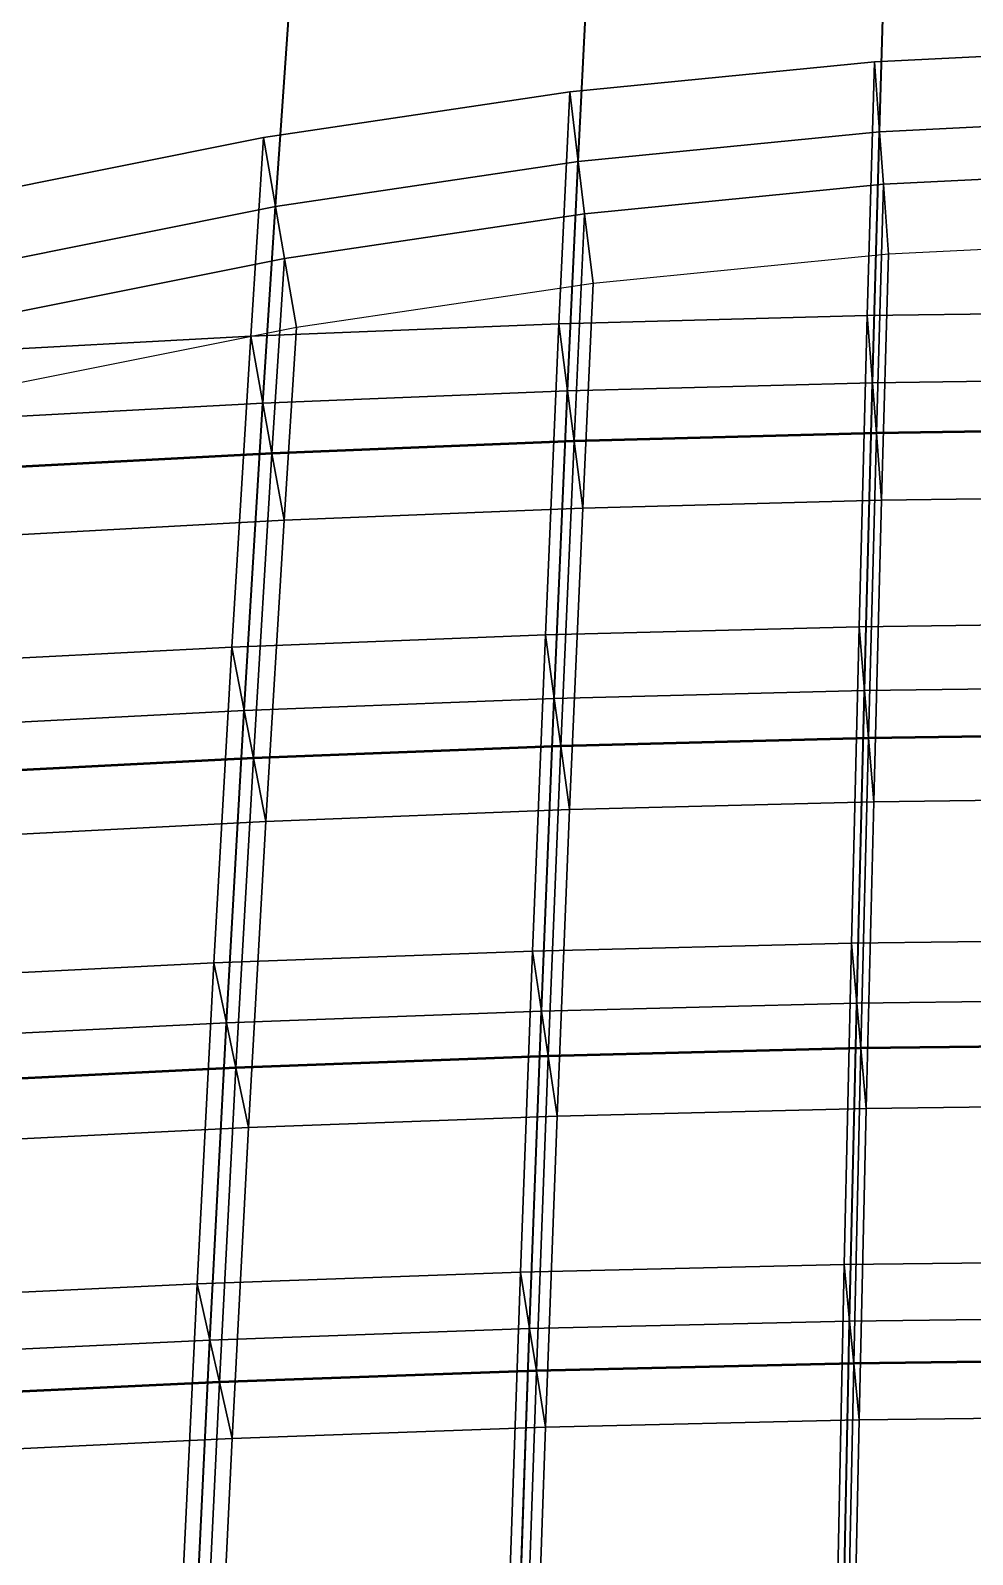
# Model space of a CAD drawing. Extents: x -25.3 to 28.3, y -25.5 to 26.5.
# Drawn here: x -3.944 to -1.085, y 14.376 to 19.001 of the extents above; entities that cross this region are included whole.
import ezdxf

# ---------------------------------------------------------------- set-up
doc = ezdxf.new("R2010")
doc.units = 0
doc.header["$MEASUREMENT"] = 0
doc.layers.add('LowerTendons', color=150, linetype='CONTINUOUS', lineweight=50)
doc.layers.add('UpperTendons', color=123, linetype='CONTINUOUS', lineweight=40)
doc.layers.add('TestBases', color=40, linetype='CONTINUOUS')

msp = doc.modelspace()

# ---------------------------------------------------------------- linework, layer by layer
at = {"layer": 'LowerTendons'}
for p, q in [((-1.37668, 17.7796, 30.00001), (-2.29415, 17.75497, 29.95844)), ((-0.45892, 17.79191, 30.02078), (-1.37668, 17.7796, 30.00001)), ((-3.21114, 17.71797, 29.89602), (-4.12744, 17.66858, 29.81267)), ((-2.29415, 17.75497, 29.95844), (-3.21114, 17.71797, 29.89602)), ((-1.40094, 16.85383, 30.52861), (-2.33446, 16.82965, 30.4848)), ((-0.46702, 16.86591, 30.5505), (-1.40094, 16.85383, 30.52861)), ((-3.26732, 16.79334, 30.41904), (-4.19924, 16.74488, 30.33126)), ((-2.33446, 16.82965, 30.4848), (-3.26732, 16.79334, 30.41904)), ((-1.42388, 15.91237, 31.02868), (-2.37258, 15.88879, 30.98269)), ((-0.47468, 15.92416, 31.05166), (-1.42388, 15.91237, 31.02868)), ((-2.37258, 15.88879, 30.98269), (-3.32044, 15.85339, 30.91367)), ((-3.32044, 15.85339, 30.91367), (-4.26712, 15.80615, 30.82154)), ((-1.4455, 14.95611, 31.49977), (-2.4085, 14.93327, 31.45166)), ((-0.4819, 14.96753, 31.52381), (-1.4455, 14.95611, 31.49977)), ((-3.37047, 14.89899, 31.37945), (-4.33102, 14.85325, 31.28312)), ((-2.4085, 14.93327, 31.45166), (-3.37047, 14.89899, 31.37945))]:
    msp.add_line(p, q, dxfattribs=at)
at = {"layer": 'TestBases'}
for points in [[(-0.46076, 18.95175, 30.13269), (-1.38287, 18.9062, 30.13309), (-1.40429, 18.13621, 30.60173), (-0.46813, 18.14877, 30.62292)], [(-0.45559, 18.73881, 29.79412), (-1.36734, 18.69377, 29.79452), (-1.38287, 18.9062, 30.13309), (-0.46076, 18.95175, 30.13269)], [(-1.38287, 18.9062, 30.13309), (-2.3076, 18.81505, 30.13352), (-2.34016, 18.11108, 30.55932), (-1.40429, 18.13621, 30.60173)], [(-1.36734, 18.69377, 29.79452), (-2.28167, 18.60364, 29.79494), (-2.3076, 18.81505, 30.13352), (-1.38287, 18.9062, 30.13309)], [(-1.36734, 18.69377, 29.79452), (-1.38851, 17.93244, 30.25789), (-1.40429, 18.13621, 30.60173), (-1.38287, 18.9062, 30.13309)], [(-1.38851, 17.93244, 30.25789), (-1.36734, 18.69377, 29.79452), (-1.38287, 18.9062, 30.13309), (-1.40429, 18.13621, 30.60173)], [(-2.3076, 18.81505, 30.13352), (-3.23671, 18.67667, 30.13413), (-3.27554, 18.07335, 30.49565), (-2.34016, 18.11108, 30.55932)], [(-2.28167, 18.60364, 29.79494), (-3.20035, 18.46682, 29.79555), (-3.23671, 18.67667, 30.13413), (-2.3076, 18.81505, 30.13352)], [(-2.28167, 18.60364, 29.79494), (-2.31387, 17.90759, 30.21596), (-2.34016, 18.11108, 30.55932), (-2.3076, 18.81505, 30.13352)], [(-2.31387, 17.90759, 30.21596), (-2.28167, 18.60364, 29.79494), (-2.3076, 18.81505, 30.13352), (-2.34016, 18.11108, 30.55932)], [(-0.45559, 18.73881, 29.79412), (-1.36734, 18.69377, 29.79452), (-1.38851, 17.93244, 30.25789), (-0.46287, 17.94485, 30.27884)], [(-0.45559, 18.73881, 29.79412), (-1.36734, 18.69377, 29.79452), (-1.38851, 17.93244, 30.25789), (-0.46287, 17.94485, 30.27884)], [(-0.4517, 18.57911, 29.54019), (-1.35568, 18.53445, 29.54059), (-1.36734, 18.69377, 29.79452), (-0.45559, 18.73881, 29.79412)], [(-1.36734, 18.69377, 29.79452), (-2.28167, 18.60364, 29.79494), (-2.31387, 17.90759, 30.21596), (-1.38851, 17.93244, 30.25789)], [(-1.36734, 18.69377, 29.79452), (-2.28167, 18.60364, 29.79494), (-2.31387, 17.90759, 30.21596), (-1.38851, 17.93244, 30.25789)], [(-1.35568, 18.53445, 29.54059), (-2.26223, 18.44509, 29.54101), (-2.28167, 18.60364, 29.79494), (-1.36734, 18.69377, 29.79452)], [(-1.35568, 18.53445, 29.54059), (-1.37668, 17.7796, 30.00001), (-1.38851, 17.93244, 30.25789), (-1.36734, 18.69377, 29.79452)], [(-1.37668, 17.7796, 30.00001), (-1.35568, 18.53445, 29.54059), (-1.36734, 18.69377, 29.79452), (-1.38851, 17.93244, 30.25789)], [(-3.23671, 18.67667, 30.13413), (-4.17195, 18.4897, 30.13446), (-4.21023, 18.02296, 30.41064), (-3.27554, 18.07335, 30.49565)], [(-3.20035, 18.46682, 29.79555), (-4.12507, 18.28195, 29.79587), (-4.17195, 18.4897, 30.13446), (-3.23671, 18.67667, 30.13413)], [(-3.20035, 18.46682, 29.79555), (-3.23874, 17.87028, 30.15301), (-3.27554, 18.07335, 30.49565), (-3.23671, 18.67667, 30.13413)], [(-3.23874, 17.87028, 30.15301), (-3.20035, 18.46682, 29.79555), (-3.23671, 18.67667, 30.13413), (-3.27554, 18.07335, 30.49565)], [(-2.28167, 18.60364, 29.79494), (-3.20035, 18.46682, 29.79555), (-3.23874, 17.87028, 30.15301), (-2.31387, 17.90759, 30.21596)], [(-2.28167, 18.60364, 29.79494), (-3.20035, 18.46682, 29.79555), (-3.23874, 17.87028, 30.15301), (-2.31387, 17.90759, 30.21596)], [(-2.26223, 18.44509, 29.54101), (-3.17307, 18.30943, 29.54161), (-3.20035, 18.46682, 29.79555), (-2.28167, 18.60364, 29.79494)], [(-2.26223, 18.44509, 29.54101), (-2.29415, 17.75497, 29.95844), (-2.31387, 17.90759, 30.21596), (-2.28167, 18.60364, 29.79494)], [(-2.29415, 17.75497, 29.95844), (-2.26223, 18.44509, 29.54101), (-2.28167, 18.60364, 29.79494), (-2.31387, 17.90759, 30.21596)], [(-0.4517, 18.57911, 29.54019), (-1.35568, 18.53445, 29.54059), (-1.37668, 17.7796, 30.00001), (-0.45892, 17.79191, 30.02078)], [(-0.4517, 18.57911, 29.54019), (-1.35568, 18.53445, 29.54059), (-1.37668, 17.7796, 30.00001), (-0.45892, 17.79191, 30.02078)], [(-0.44653, 18.36617, 29.20162), (-1.34014, 18.32202, 29.20201), (-1.35568, 18.53445, 29.54059), (-0.4517, 18.57911, 29.54019)], [(-1.35568, 18.53445, 29.54059), (-2.26223, 18.44509, 29.54101), (-2.29415, 17.75497, 29.95844), (-1.37668, 17.7796, 30.00001)], [(-1.35568, 18.53445, 29.54059), (-2.26223, 18.44509, 29.54101), (-2.29415, 17.75497, 29.95844), (-1.37668, 17.7796, 30.00001)], [(-1.34014, 18.32202, 29.20201), (-2.2363, 18.23368, 29.20243), (-2.26223, 18.44509, 29.54101), (-1.35568, 18.53445, 29.54059)], [(-1.34014, 18.32202, 29.20201), (-1.3609, 17.57583, 29.65617), (-1.37668, 17.7796, 30.00001), (-1.35568, 18.53445, 29.54059)], [(-1.3609, 17.57583, 29.65617), (-1.34014, 18.32202, 29.20201), (-1.35568, 18.53445, 29.54059), (-1.37668, 17.7796, 30.00001)], [(-3.20035, 18.46682, 29.79555), (-4.12507, 18.28195, 29.79587), (-4.16292, 17.82046, 30.06894), (-3.23874, 17.87028, 30.15301)], [(-3.20035, 18.46682, 29.79555), (-4.12507, 18.28195, 29.79587), (-4.16292, 17.82046, 30.06894), (-3.23874, 17.87028, 30.15301)], [(-3.17307, 18.30943, 29.54161), (-4.08992, 18.12614, 29.54193), (-4.12507, 18.28195, 29.79587), (-3.20035, 18.46682, 29.79555)], [(-3.17307, 18.30943, 29.54161), (-3.21114, 17.71797, 29.89602), (-3.23874, 17.87028, 30.15301), (-3.20035, 18.46682, 29.79555)], [(-3.21114, 17.71797, 29.89602), (-3.17307, 18.30943, 29.54161), (-3.20035, 18.46682, 29.79555), (-3.23874, 17.87028, 30.15301)], [(-2.26223, 18.44509, 29.54101), (-3.17307, 18.30943, 29.54161), (-3.21114, 17.71797, 29.89602), (-2.29415, 17.75497, 29.95844)], [(-2.26223, 18.44509, 29.54101), (-3.17307, 18.30943, 29.54161), (-3.21114, 17.71797, 29.89602), (-2.29415, 17.75497, 29.95844)], [(-2.2363, 18.23368, 29.20243), (-3.1367, 18.09958, 29.20302), (-3.17307, 18.30943, 29.54161), (-2.26223, 18.44509, 29.54101)], [(-2.2363, 18.23368, 29.20243), (-2.26786, 17.55147, 29.61508), (-2.29415, 17.75497, 29.95844), (-2.26223, 18.44509, 29.54101)], [(-2.26786, 17.55147, 29.61508), (-2.2363, 18.23368, 29.20243), (-2.26223, 18.44509, 29.54101), (-2.29415, 17.75497, 29.95844)], [(-0.44653, 18.36617, 29.20162), (-1.34014, 18.32202, 29.20201), (-1.3609, 17.57583, 29.65617), (-0.45366, 17.588, 29.6767)], [(-1.34014, 18.32202, 29.20201), (-2.2363, 18.23368, 29.20243), (-2.26786, 17.55147, 29.61508), (-1.3609, 17.57583, 29.65617)], [(-3.17307, 18.30943, 29.54161), (-4.08992, 18.12614, 29.54193), (-4.12744, 17.66858, 29.81267), (-3.21114, 17.71797, 29.89602)], [(-3.17307, 18.30943, 29.54161), (-4.08992, 18.12614, 29.54193), (-4.12744, 17.66858, 29.81267), (-3.21114, 17.71797, 29.89602)], [(-3.1367, 18.09958, 29.20302), (-4.04304, 17.91839, 29.20334), (-4.08992, 18.12614, 29.54193), (-3.17307, 18.30943, 29.54161)], [(-3.1367, 18.09958, 29.20302), (-3.17433, 17.5149, 29.55337), (-3.21114, 17.71797, 29.89602), (-3.17307, 18.30943, 29.54161)], [(-3.17433, 17.5149, 29.55337), (-3.1367, 18.09958, 29.20302), (-3.17307, 18.30943, 29.54161), (-3.21114, 17.71797, 29.89602)], [(-2.2363, 18.23368, 29.20243), (-3.1367, 18.09958, 29.20302), (-3.17433, 17.5149, 29.55337), (-2.26786, 17.55147, 29.61508)], [(-1.40429, 18.13621, 30.60173), (-2.34016, 18.11108, 30.55932), (-2.38128, 17.1672, 31.09625), (-1.42904, 17.19187, 31.14093)], [(-1.38851, 17.93244, 30.25789), (-2.31387, 17.90759, 30.21596), (-2.34016, 18.11108, 30.55932), (-1.40429, 18.13621, 30.60173)], [(-2.31387, 17.90759, 30.21596), (-1.38851, 17.93244, 30.25789), (-1.40429, 18.13621, 30.60173), (-2.34016, 18.11108, 30.55932)], [(-0.46813, 18.14877, 30.62292), (-1.40429, 18.13621, 30.60173), (-1.42904, 17.19187, 31.14093), (-0.47639, 17.2042, 31.16326)], [(-1.38851, 17.93244, 30.25789), (-1.41298, 16.9987, 30.79103), (-1.42904, 17.19187, 31.14093), (-1.40429, 18.13621, 30.60173)], [(-1.41298, 16.9987, 30.79103), (-1.38851, 17.93244, 30.25789), (-1.40429, 18.13621, 30.60173), (-1.42904, 17.19187, 31.14093)], [(-0.46287, 17.94485, 30.27884), (-1.38851, 17.93244, 30.25789), (-1.40429, 18.13621, 30.60173), (-0.46813, 18.14877, 30.62292)], [(-1.38851, 17.93244, 30.25789), (-0.46287, 17.94485, 30.27884), (-0.46813, 18.14877, 30.62292), (-1.40429, 18.13621, 30.60173)], [(-3.1367, 18.09958, 29.20302), (-4.04304, 17.91839, 29.20334), (-4.08014, 17.46607, 29.47098), (-3.17433, 17.5149, 29.55337)], [(-2.34016, 18.11108, 30.55932), (-3.27554, 18.07335, 30.49565), (-3.33285, 17.13017, 31.02917), (-2.38128, 17.1672, 31.09625)], [(-2.31387, 17.90759, 30.21596), (-3.23874, 17.87028, 30.15301), (-3.27554, 18.07335, 30.49565), (-2.34016, 18.11108, 30.55932)], [(-3.23874, 17.87028, 30.15301), (-2.31387, 17.90759, 30.21596), (-2.34016, 18.11108, 30.55932), (-3.27554, 18.07335, 30.49565)], [(-2.31387, 17.90759, 30.21596), (-2.35452, 16.97431, 30.74685), (-2.38128, 17.1672, 31.09625), (-2.34016, 18.11108, 30.55932)], [(-2.35452, 16.97431, 30.74685), (-2.31387, 17.90759, 30.21596), (-2.34016, 18.11108, 30.55932), (-2.38128, 17.1672, 31.09625)], [(-3.27554, 18.07335, 30.49565), (-4.21023, 18.02296, 30.41064), (-4.28347, 17.08074, 30.93962), (-3.33285, 17.13017, 31.02917)], [(-3.23874, 17.87028, 30.15301), (-4.16292, 17.82046, 30.06894), (-4.21023, 18.02296, 30.41064), (-3.27554, 18.07335, 30.49565)], [(-4.16292, 17.82046, 30.06894), (-3.23874, 17.87028, 30.15301), (-3.27554, 18.07335, 30.49565), (-4.21023, 18.02296, 30.41064)], [(-3.23874, 17.87028, 30.15301), (-3.2954, 16.9377, 30.68053), (-3.33285, 17.13017, 31.02917), (-3.27554, 18.07335, 30.49565)], [(-3.2954, 16.9377, 30.68053), (-3.23874, 17.87028, 30.15301), (-3.27554, 18.07335, 30.49565), (-3.33285, 17.13017, 31.02917)], [(-2.31387, 17.90759, 30.21596), (-3.23874, 17.87028, 30.15301), (-3.2954, 16.9377, 30.68053), (-2.35452, 16.97431, 30.74685)], [(-2.31387, 17.90759, 30.21596), (-3.23874, 17.87028, 30.15301), (-3.2954, 16.9377, 30.68053), (-2.35452, 16.97431, 30.74685)], [(-2.29415, 17.75497, 29.95844), (-3.21114, 17.71797, 29.89602), (-3.23874, 17.87028, 30.15301), (-2.31387, 17.90759, 30.21596)], [(-3.21114, 17.71797, 29.89602), (-2.29415, 17.75497, 29.95844), (-2.31387, 17.90759, 30.21596), (-3.23874, 17.87028, 30.15301)], [(-1.38851, 17.93244, 30.25789), (-2.31387, 17.90759, 30.21596), (-2.35452, 16.97431, 30.74685), (-1.41298, 16.9987, 30.79103)], [(-1.38851, 17.93244, 30.25789), (-2.31387, 17.90759, 30.21596), (-2.35452, 16.97431, 30.74685), (-1.41298, 16.9987, 30.79103)], [(-2.29415, 17.75497, 29.95844), (-2.33446, 16.82965, 30.4848), (-2.35452, 16.97431, 30.74685), (-2.31387, 17.90759, 30.21596)], [(-2.33446, 16.82965, 30.4848), (-2.29415, 17.75497, 29.95844), (-2.31387, 17.90759, 30.21596), (-2.35452, 16.97431, 30.74685)], [(-1.37668, 17.7796, 30.00001), (-2.29415, 17.75497, 29.95844), (-2.31387, 17.90759, 30.21596), (-1.38851, 17.93244, 30.25789)], [(-2.29415, 17.75497, 29.95844), (-1.37668, 17.7796, 30.00001), (-1.38851, 17.93244, 30.25789), (-2.31387, 17.90759, 30.21596)], [(-0.46287, 17.94485, 30.27884), (-1.38851, 17.93244, 30.25789), (-1.41298, 16.9987, 30.79103), (-0.47104, 17.01089, 30.81311)], [(-0.46287, 17.94485, 30.27884), (-1.38851, 17.93244, 30.25789), (-1.41298, 16.9987, 30.79103), (-0.47104, 17.01089, 30.81311)], [(-1.37668, 17.7796, 30.00001), (-1.40094, 16.85383, 30.52861), (-1.41298, 16.9987, 30.79103), (-1.38851, 17.93244, 30.25789)], [(-1.40094, 16.85383, 30.52861), (-1.37668, 17.7796, 30.00001), (-1.38851, 17.93244, 30.25789), (-1.41298, 16.9987, 30.79103)], [(-0.45892, 17.79191, 30.02078), (-1.37668, 17.7796, 30.00001), (-1.38851, 17.93244, 30.25789), (-0.46287, 17.94485, 30.27884)], [(-1.37668, 17.7796, 30.00001), (-0.45892, 17.79191, 30.02078), (-0.46287, 17.94485, 30.27884), (-1.38851, 17.93244, 30.25789)], [(-3.23874, 17.87028, 30.15301), (-4.16292, 17.82046, 30.06894), (-4.23534, 16.88882, 30.59199), (-3.2954, 16.9377, 30.68053)], [(-3.23874, 17.87028, 30.15301), (-4.16292, 17.82046, 30.06894), (-4.23534, 16.88882, 30.59199), (-3.2954, 16.9377, 30.68053)], [(-3.21114, 17.71797, 29.89602), (-4.12744, 17.66858, 29.81267), (-4.16292, 17.82046, 30.06894), (-3.23874, 17.87028, 30.15301)], [(-4.12744, 17.66858, 29.81267), (-3.21114, 17.71797, 29.89602), (-3.23874, 17.87028, 30.15301), (-4.16292, 17.82046, 30.06894)], [(-3.21114, 17.71797, 29.89602), (-3.26732, 16.79334, 30.41904), (-3.2954, 16.9377, 30.68053), (-3.23874, 17.87028, 30.15301)], [(-3.26732, 16.79334, 30.41904), (-3.21114, 17.71797, 29.89602), (-3.23874, 17.87028, 30.15301), (-3.2954, 16.9377, 30.68053)], [(-1.37668, 17.7796, 30.00001), (-2.29415, 17.75497, 29.95844), (-2.33446, 16.82965, 30.4848), (-1.40094, 16.85383, 30.52861)], [(-1.37668, 17.7796, 30.00001), (-2.29415, 17.75497, 29.95844), (-2.33446, 16.82965, 30.4848), (-1.40094, 16.85383, 30.52861)], [(-1.3609, 17.57583, 29.65617), (-2.26786, 17.55147, 29.61508), (-2.29415, 17.75497, 29.95844), (-1.37668, 17.7796, 30.00001)], [(-2.26786, 17.55147, 29.61508), (-1.3609, 17.57583, 29.65617), (-1.37668, 17.7796, 30.00001), (-2.29415, 17.75497, 29.95844)], [(-0.45892, 17.79191, 30.02078), (-1.37668, 17.7796, 30.00001), (-1.40094, 16.85383, 30.52861), (-0.46702, 16.86591, 30.5505)], [(-0.45892, 17.79191, 30.02078), (-1.37668, 17.7796, 30.00001), (-1.40094, 16.85383, 30.52861), (-0.46702, 16.86591, 30.5505)], [(-1.3609, 17.57583, 29.65617), (-1.38488, 16.66066, 30.17871), (-1.40094, 16.85383, 30.52861), (-1.37668, 17.7796, 30.00001)], [(-1.38488, 16.66066, 30.17871), (-1.3609, 17.57583, 29.65617), (-1.37668, 17.7796, 30.00001), (-1.40094, 16.85383, 30.52861)], [(-0.45366, 17.588, 29.6767), (-1.3609, 17.57583, 29.65617), (-1.37668, 17.7796, 30.00001), (-0.45892, 17.79191, 30.02078)], [(-1.3609, 17.57583, 29.65617), (-0.45366, 17.588, 29.6767), (-0.45892, 17.79191, 30.02078), (-1.37668, 17.7796, 30.00001)], [(-3.21114, 17.71797, 29.89602), (-4.12744, 17.66858, 29.81267), (-4.19924, 16.74488, 30.33126), (-3.26732, 16.79334, 30.41904)], [(-3.21114, 17.71797, 29.89602), (-4.12744, 17.66858, 29.81267), (-4.19924, 16.74488, 30.33126), (-3.26732, 16.79334, 30.41904)], [(-3.17433, 17.5149, 29.55337), (-4.08014, 17.46607, 29.47098), (-4.12744, 17.66858, 29.81267), (-3.21114, 17.71797, 29.89602)], [(-4.08014, 17.46607, 29.47098), (-3.17433, 17.5149, 29.55337), (-3.21114, 17.71797, 29.89602), (-4.12744, 17.66858, 29.81267)], [(-2.29415, 17.75497, 29.95844), (-3.21114, 17.71797, 29.89602), (-3.26732, 16.79334, 30.41904), (-2.33446, 16.82965, 30.4848)], [(-2.29415, 17.75497, 29.95844), (-3.21114, 17.71797, 29.89602), (-3.26732, 16.79334, 30.41904), (-2.33446, 16.82965, 30.4848)], [(-3.17433, 17.5149, 29.55337), (-3.22987, 16.60087, 30.0704), (-3.26732, 16.79334, 30.41904), (-3.21114, 17.71797, 29.89602)], [(-3.22987, 16.60087, 30.0704), (-3.17433, 17.5149, 29.55337), (-3.21114, 17.71797, 29.89602), (-3.26732, 16.79334, 30.41904)], [(-2.26786, 17.55147, 29.61508), (-3.17433, 17.5149, 29.55337), (-3.21114, 17.71797, 29.89602), (-2.29415, 17.75497, 29.95844)], [(-3.17433, 17.5149, 29.55337), (-2.26786, 17.55147, 29.61508), (-2.29415, 17.75497, 29.95844), (-3.21114, 17.71797, 29.89602)], [(-2.26786, 17.55147, 29.61508), (-2.3077, 16.63676, 30.13541), (-2.33446, 16.82965, 30.4848), (-2.29415, 17.75497, 29.95844)], [(-2.3077, 16.63676, 30.13541), (-2.26786, 17.55147, 29.61508), (-2.29415, 17.75497, 29.95844), (-2.33446, 16.82965, 30.4848)], [(-0.45366, 17.588, 29.6767), (-1.3609, 17.57583, 29.65617), (-1.38488, 16.66066, 30.17871), (-0.46167, 16.67261, 30.20035)], [(-2.26786, 17.55147, 29.61508), (-3.17433, 17.5149, 29.55337), (-3.22987, 16.60087, 30.0704), (-2.3077, 16.63676, 30.13541)], [(-1.3609, 17.57583, 29.65617), (-2.26786, 17.55147, 29.61508), (-2.3077, 16.63676, 30.13541), (-1.38488, 16.66066, 30.17871)], [(-3.17433, 17.5149, 29.55337), (-4.08014, 17.46607, 29.47098), (-4.15111, 16.55296, 29.98362), (-3.22987, 16.60087, 30.0704)], [(-2.38128, 17.1672, 31.09625), (-3.33285, 17.13017, 31.02917), (-3.38704, 16.17136, 31.53371), (-2.42017, 16.20747, 31.60412)], [(-2.35452, 16.97431, 30.74685), (-3.2954, 16.9377, 30.68053), (-3.33285, 17.13017, 31.02917), (-2.38128, 17.1672, 31.09625)], [(-3.2954, 16.9377, 30.68053), (-2.35452, 16.97431, 30.74685), (-2.38128, 17.1672, 31.09625), (-3.33285, 17.13017, 31.02917)], [(-1.42904, 17.19187, 31.14093), (-2.38128, 17.1672, 31.09625), (-2.42017, 16.20747, 31.60412), (-1.45244, 16.23153, 31.65103)], [(-2.35452, 16.97431, 30.74685), (-2.39298, 16.02537, 31.24902), (-2.42017, 16.20747, 31.60412), (-2.38128, 17.1672, 31.09625)], [(-2.39298, 16.02537, 31.24902), (-2.35452, 16.97431, 30.74685), (-2.38128, 17.1672, 31.09625), (-2.42017, 16.20747, 31.60412)], [(-1.41298, 16.9987, 30.79103), (-2.35452, 16.97431, 30.74685), (-2.38128, 17.1672, 31.09625), (-1.42904, 17.19187, 31.14093)], [(-2.35452, 16.97431, 30.74685), (-1.41298, 16.9987, 30.79103), (-1.42904, 17.19187, 31.14093), (-2.38128, 17.1672, 31.09625)], [(-0.47639, 17.2042, 31.16326), (-1.42904, 17.19187, 31.14093), (-1.45244, 16.23153, 31.65103), (-0.4842, 16.24355, 31.67448)], [(-1.41298, 16.9987, 30.79103), (-1.43612, 16.04915, 31.2954), (-1.45244, 16.23153, 31.65103), (-1.42904, 17.19187, 31.14093)], [(-1.43612, 16.04915, 31.2954), (-1.41298, 16.9987, 30.79103), (-1.42904, 17.19187, 31.14093), (-1.45244, 16.23153, 31.65103)], [(-0.47104, 17.01089, 30.81311), (-1.41298, 16.9987, 30.79103), (-1.42904, 17.19187, 31.14093), (-0.47639, 17.2042, 31.16326)], [(-1.41298, 16.9987, 30.79103), (-0.47104, 17.01089, 30.81311), (-0.47639, 17.2042, 31.16326), (-1.42904, 17.19187, 31.14093)], [(-3.33285, 17.13017, 31.02917), (-4.28347, 17.08074, 30.93962), (-4.3527, 16.12317, 31.43974), (-3.38704, 16.17136, 31.53371)], [(-3.2954, 16.9377, 30.68053), (-4.23534, 16.88882, 30.59199), (-4.28347, 17.08074, 30.93962), (-3.33285, 17.13017, 31.02917)], [(-4.23534, 16.88882, 30.59199), (-3.2954, 16.9377, 30.68053), (-3.33285, 17.13017, 31.02917), (-4.28347, 17.08074, 30.93962)], [(-3.2954, 16.9377, 30.68053), (-3.34899, 15.98966, 31.1794), (-3.38704, 16.17136, 31.53371), (-3.33285, 17.13017, 31.02917)], [(-3.34899, 15.98966, 31.1794), (-3.2954, 16.9377, 30.68053), (-3.33285, 17.13017, 31.02917), (-3.38704, 16.17136, 31.53371)], [(-1.41298, 16.9987, 30.79103), (-2.35452, 16.97431, 30.74685), (-2.39298, 16.02537, 31.24902), (-1.43612, 16.04915, 31.2954)], [(-1.41298, 16.9987, 30.79103), (-2.35452, 16.97431, 30.74685), (-2.39298, 16.02537, 31.24902), (-1.43612, 16.04915, 31.2954)], [(-1.40094, 16.85383, 30.52861), (-2.33446, 16.82965, 30.4848), (-2.35452, 16.97431, 30.74685), (-1.41298, 16.9987, 30.79103)], [(-2.33446, 16.82965, 30.4848), (-1.40094, 16.85383, 30.52861), (-1.41298, 16.9987, 30.79103), (-2.35452, 16.97431, 30.74685)], [(-0.47104, 17.01089, 30.81311), (-1.41298, 16.9987, 30.79103), (-1.43612, 16.04915, 31.2954), (-0.47876, 16.06104, 31.31858)], [(-0.47104, 17.01089, 30.81311), (-1.41298, 16.9987, 30.79103), (-1.43612, 16.04915, 31.2954), (-0.47876, 16.06104, 31.31858)], [(-1.40094, 16.85383, 30.52861), (-1.42388, 15.91237, 31.02868), (-1.43612, 16.04915, 31.2954), (-1.41298, 16.9987, 30.79103)], [(-1.42388, 15.91237, 31.02868), (-1.40094, 16.85383, 30.52861), (-1.41298, 16.9987, 30.79103), (-1.43612, 16.04915, 31.2954)], [(-0.46702, 16.86591, 30.5505), (-1.40094, 16.85383, 30.52861), (-1.41298, 16.9987, 30.79103), (-0.47104, 17.01089, 30.81311)], [(-1.40094, 16.85383, 30.52861), (-0.46702, 16.86591, 30.5505), (-0.47104, 17.01089, 30.81311), (-1.41298, 16.9987, 30.79103)], [(-3.2954, 16.9377, 30.68053), (-4.23534, 16.88882, 30.59199), (-4.3038, 15.94201, 31.08648), (-3.34899, 15.98966, 31.1794)], [(-3.2954, 16.9377, 30.68053), (-4.23534, 16.88882, 30.59199), (-4.3038, 15.94201, 31.08648), (-3.34899, 15.98966, 31.1794)], [(-3.26732, 16.79334, 30.41904), (-4.19924, 16.74488, 30.33126), (-4.23534, 16.88882, 30.59199), (-3.2954, 16.9377, 30.68053)], [(-4.19924, 16.74488, 30.33126), (-3.26732, 16.79334, 30.41904), (-3.2954, 16.9377, 30.68053), (-4.23534, 16.88882, 30.59199)], [(-2.35452, 16.97431, 30.74685), (-3.2954, 16.9377, 30.68053), (-3.34899, 15.98966, 31.1794), (-2.39298, 16.02537, 31.24902)], [(-2.35452, 16.97431, 30.74685), (-3.2954, 16.9377, 30.68053), (-3.34899, 15.98966, 31.1794), (-2.39298, 16.02537, 31.24902)], [(-3.26732, 16.79334, 30.41904), (-3.32044, 15.85339, 30.91367), (-3.34899, 15.98966, 31.1794), (-3.2954, 16.9377, 30.68053)], [(-3.32044, 15.85339, 30.91367), (-3.26732, 16.79334, 30.41904), (-3.2954, 16.9377, 30.68053), (-3.34899, 15.98966, 31.1794)], [(-2.33446, 16.82965, 30.4848), (-3.26732, 16.79334, 30.41904), (-3.2954, 16.9377, 30.68053), (-2.35452, 16.97431, 30.74685)], [(-3.26732, 16.79334, 30.41904), (-2.33446, 16.82965, 30.4848), (-2.35452, 16.97431, 30.74685), (-3.2954, 16.9377, 30.68053)], [(-2.33446, 16.82965, 30.4848), (-2.37258, 15.88879, 30.98269), (-2.39298, 16.02537, 31.24902), (-2.35452, 16.97431, 30.74685)], [(-2.37258, 15.88879, 30.98269), (-2.33446, 16.82965, 30.4848), (-2.35452, 16.97431, 30.74685), (-2.39298, 16.02537, 31.24902)], [(-1.40094, 16.85383, 30.52861), (-2.33446, 16.82965, 30.4848), (-2.37258, 15.88879, 30.98269), (-1.42388, 15.91237, 31.02868)], [(-1.40094, 16.85383, 30.52861), (-2.33446, 16.82965, 30.4848), (-2.37258, 15.88879, 30.98269), (-1.42388, 15.91237, 31.02868)], [(-1.38488, 16.66066, 30.17871), (-2.3077, 16.63676, 30.13541), (-2.33446, 16.82965, 30.4848), (-1.40094, 16.85383, 30.52861)], [(-2.3077, 16.63676, 30.13541), (-1.38488, 16.66066, 30.17871), (-1.40094, 16.85383, 30.52861), (-2.33446, 16.82965, 30.4848)], [(-0.46702, 16.86591, 30.5505), (-1.40094, 16.85383, 30.52861), (-1.42388, 15.91237, 31.02868), (-0.47468, 15.92416, 31.05166)], [(-0.46702, 16.86591, 30.5505), (-1.40094, 16.85383, 30.52861), (-1.42388, 15.91237, 31.02868), (-0.47468, 15.92416, 31.05166)], [(-1.38488, 16.66066, 30.17871), (-1.40757, 15.72999, 30.67305), (-1.42388, 15.91237, 31.02868), (-1.40094, 16.85383, 30.52861)], [(-1.40757, 15.72999, 30.67305), (-1.38488, 16.66066, 30.17871), (-1.40094, 16.85383, 30.52861), (-1.42388, 15.91237, 31.02868)], [(-0.46167, 16.67261, 30.20035), (-1.38488, 16.66066, 30.17871), (-1.40094, 16.85383, 30.52861), (-0.46702, 16.86591, 30.5505)], [(-1.38488, 16.66066, 30.17871), (-0.46167, 16.67261, 30.20035), (-0.46702, 16.86591, 30.5505), (-1.40094, 16.85383, 30.52861)], [(-3.26732, 16.79334, 30.41904), (-4.19924, 16.74488, 30.33126), (-4.26712, 15.80615, 30.82154), (-3.32044, 15.85339, 30.91367)], [(-3.26732, 16.79334, 30.41904), (-4.19924, 16.74488, 30.33126), (-4.26712, 15.80615, 30.82154), (-3.32044, 15.85339, 30.91367)], [(-3.22987, 16.60087, 30.0704), (-4.15111, 16.55296, 29.98362), (-4.19924, 16.74488, 30.33126), (-3.26732, 16.79334, 30.41904)], [(-4.15111, 16.55296, 29.98362), (-3.22987, 16.60087, 30.0704), (-3.26732, 16.79334, 30.41904), (-4.19924, 16.74488, 30.33126)], [(-2.33446, 16.82965, 30.4848), (-3.26732, 16.79334, 30.41904), (-3.32044, 15.85339, 30.91367), (-2.37258, 15.88879, 30.98269)], [(-2.33446, 16.82965, 30.4848), (-3.26732, 16.79334, 30.41904), (-3.32044, 15.85339, 30.91367), (-2.37258, 15.88879, 30.98269)], [(-3.22987, 16.60087, 30.0704), (-3.28239, 15.67169, 30.55935), (-3.32044, 15.85339, 30.91367), (-3.26732, 16.79334, 30.41904)], [(-3.28239, 15.67169, 30.55935), (-3.22987, 16.60087, 30.0704), (-3.26732, 16.79334, 30.41904), (-3.32044, 15.85339, 30.91367)], [(-2.3077, 16.63676, 30.13541), (-3.22987, 16.60087, 30.0704), (-3.26732, 16.79334, 30.41904), (-2.33446, 16.82965, 30.4848)], [(-3.22987, 16.60087, 30.0704), (-2.3077, 16.63676, 30.13541), (-2.33446, 16.82965, 30.4848), (-3.26732, 16.79334, 30.41904)], [(-2.3077, 16.63676, 30.13541), (-2.34539, 15.70668, 30.62759), (-2.37258, 15.88879, 30.98269), (-2.33446, 16.82965, 30.4848)], [(-2.34539, 15.70668, 30.62759), (-2.3077, 16.63676, 30.13541), (-2.33446, 16.82965, 30.4848), (-2.37258, 15.88879, 30.98269)], [(-1.38488, 16.66066, 30.17871), (-2.3077, 16.63676, 30.13541), (-2.34539, 15.70668, 30.62759), (-1.40757, 15.72999, 30.67305)], [(-0.46167, 16.67261, 30.20035), (-1.38488, 16.66066, 30.17871), (-1.40757, 15.72999, 30.67305), (-0.46924, 15.74165, 30.69577)], [(-2.3077, 16.63676, 30.13541), (-3.22987, 16.60087, 30.0704), (-3.28239, 15.67169, 30.55935), (-2.34539, 15.70668, 30.62759)], [(-3.22987, 16.60087, 30.0704), (-4.15111, 16.55296, 29.98362), (-4.21821, 15.62499, 30.46829), (-3.28239, 15.67169, 30.55935)], [(-0.4842, 16.24355, 31.67448), (-1.45244, 16.23153, 31.65103), (-1.4745, 15.25609, 32.13157), (-0.49157, 15.26774, 32.1561)], [(-0.47876, 16.06104, 31.31858), (-1.43612, 16.04915, 31.2954), (-1.45244, 16.23153, 31.65103), (-0.4842, 16.24355, 31.67448)], [(-1.43612, 16.04915, 31.2954), (-0.47876, 16.06104, 31.31858), (-0.4842, 16.24355, 31.67448), (-1.45244, 16.23153, 31.65103)], [(-2.42017, 16.20747, 31.60412), (-3.38704, 16.17136, 31.53371), (-3.43808, 15.19782, 32.00884), (-2.4568, 15.23279, 32.08249)], [(-2.39298, 16.02537, 31.24902), (-3.34899, 15.98966, 31.1794), (-3.38704, 16.17136, 31.53371), (-2.42017, 16.20747, 31.60412)], [(-3.34899, 15.98966, 31.1794), (-2.39298, 16.02537, 31.24902), (-2.42017, 16.20747, 31.60412), (-3.38704, 16.17136, 31.53371)], [(-1.45244, 16.23153, 31.65103), (-2.42017, 16.20747, 31.60412), (-2.4568, 15.23279, 32.08249), (-1.4745, 15.25609, 32.13157)], [(-2.39298, 16.02537, 31.24902), (-2.4292, 15.06163, 31.72201), (-2.4568, 15.23279, 32.08249), (-2.42017, 16.20747, 31.60412)], [(-2.4292, 15.06163, 31.72201), (-2.39298, 16.02537, 31.24902), (-2.42017, 16.20747, 31.60412), (-2.4568, 15.23279, 32.08249)], [(-1.43612, 16.04915, 31.2954), (-2.39298, 16.02537, 31.24902), (-2.42017, 16.20747, 31.60412), (-1.45244, 16.23153, 31.65103)], [(-2.39298, 16.02537, 31.24902), (-1.43612, 16.04915, 31.2954), (-1.45244, 16.23153, 31.65103), (-2.42017, 16.20747, 31.60412)], [(-1.43612, 16.04915, 31.2954), (-1.45793, 15.08467, 31.77054), (-1.4745, 15.25609, 32.13157), (-1.45244, 16.23153, 31.65103)], [(-1.45793, 15.08467, 31.77054), (-1.43612, 16.04915, 31.2954), (-1.45244, 16.23153, 31.65103), (-1.4745, 15.25609, 32.13157)], [(-3.38704, 16.17136, 31.53371), (-4.3527, 16.12317, 31.43974), (-4.41789, 15.15116, 31.91057), (-3.43808, 15.19782, 32.00884)], [(-3.34899, 15.98966, 31.1794), (-4.3038, 15.94201, 31.08648), (-4.3527, 16.12317, 31.43974), (-3.38704, 16.17136, 31.53371)], [(-4.3038, 15.94201, 31.08648), (-3.34899, 15.98966, 31.1794), (-3.38704, 16.17136, 31.53371), (-4.3527, 16.12317, 31.43974)], [(-3.34899, 15.98966, 31.1794), (-3.39945, 15.02706, 31.64919), (-3.43808, 15.19782, 32.00884), (-3.38704, 16.17136, 31.53371)], [(-3.39945, 15.02706, 31.64919), (-3.34899, 15.98966, 31.1794), (-3.38704, 16.17136, 31.53371), (-3.43808, 15.19782, 32.00884)], [(-0.47876, 16.06104, 31.31858), (-1.43612, 16.04915, 31.2954), (-1.45793, 15.08467, 31.77054), (-0.48604, 15.09619, 31.79479)], [(-0.47876, 16.06104, 31.31858), (-1.43612, 16.04915, 31.2954), (-1.45793, 15.08467, 31.77054), (-0.48604, 15.09619, 31.79479)], [(-0.47468, 15.92416, 31.05166), (-1.42388, 15.91237, 31.02868), (-1.43612, 16.04915, 31.2954), (-0.47876, 16.06104, 31.31858)], [(-1.42388, 15.91237, 31.02868), (-0.47468, 15.92416, 31.05166), (-0.47876, 16.06104, 31.31858), (-1.43612, 16.04915, 31.2954)], [(-2.39298, 16.02537, 31.24902), (-3.34899, 15.98966, 31.1794), (-3.39945, 15.02706, 31.64919), (-2.4292, 15.06163, 31.72201)], [(-2.39298, 16.02537, 31.24902), (-3.34899, 15.98966, 31.1794), (-3.39945, 15.02706, 31.64919), (-2.4292, 15.06163, 31.72201)], [(-2.37258, 15.88879, 30.98269), (-3.32044, 15.85339, 30.91367), (-3.34899, 15.98966, 31.1794), (-2.39298, 16.02537, 31.24902)], [(-3.32044, 15.85339, 30.91367), (-2.37258, 15.88879, 30.98269), (-2.39298, 16.02537, 31.24902), (-3.34899, 15.98966, 31.1794)], [(-1.43612, 16.04915, 31.2954), (-2.39298, 16.02537, 31.24902), (-2.4292, 15.06163, 31.72201), (-1.45793, 15.08467, 31.77054)], [(-1.43612, 16.04915, 31.2954), (-2.39298, 16.02537, 31.24902), (-2.4292, 15.06163, 31.72201), (-1.45793, 15.08467, 31.77054)], [(-2.37258, 15.88879, 30.98269), (-2.4085, 14.93327, 31.45166), (-2.4292, 15.06163, 31.72201), (-2.39298, 16.02537, 31.24902)], [(-2.4085, 14.93327, 31.45166), (-2.37258, 15.88879, 30.98269), (-2.39298, 16.02537, 31.24902), (-2.4292, 15.06163, 31.72201)], [(-1.42388, 15.91237, 31.02868), (-2.37258, 15.88879, 30.98269), (-2.39298, 16.02537, 31.24902), (-1.43612, 16.04915, 31.2954)], [(-2.37258, 15.88879, 30.98269), (-1.42388, 15.91237, 31.02868), (-1.43612, 16.04915, 31.2954), (-2.39298, 16.02537, 31.24902)], [(-1.42388, 15.91237, 31.02868), (-1.4455, 14.95611, 31.49977), (-1.45793, 15.08467, 31.77054), (-1.43612, 16.04915, 31.2954)], [(-1.4455, 14.95611, 31.49977), (-1.42388, 15.91237, 31.02868), (-1.43612, 16.04915, 31.2954), (-1.45793, 15.08467, 31.77054)], [(-3.34899, 15.98966, 31.1794), (-4.3038, 15.94201, 31.08648), (-4.36825, 14.98092, 31.55203), (-3.39945, 15.02706, 31.64919)], [(-3.34899, 15.98966, 31.1794), (-4.3038, 15.94201, 31.08648), (-4.36825, 14.98092, 31.55203), (-3.39945, 15.02706, 31.64919)], [(-3.32044, 15.85339, 30.91367), (-4.26712, 15.80615, 30.82154), (-4.3038, 15.94201, 31.08648), (-3.34899, 15.98966, 31.1794)], [(-4.26712, 15.80615, 30.82154), (-3.32044, 15.85339, 30.91367), (-3.34899, 15.98966, 31.1794), (-4.3038, 15.94201, 31.08648)], [(-3.32044, 15.85339, 30.91367), (-3.37047, 14.89899, 31.37945), (-3.39945, 15.02706, 31.64919), (-3.34899, 15.98966, 31.1794)], [(-3.37047, 14.89899, 31.37945), (-3.32044, 15.85339, 30.91367), (-3.34899, 15.98966, 31.1794), (-3.39945, 15.02706, 31.64919)], [(-1.42388, 15.91237, 31.02868), (-2.37258, 15.88879, 30.98269), (-2.4085, 14.93327, 31.45166), (-1.4455, 14.95611, 31.49977)], [(-1.42388, 15.91237, 31.02868), (-2.37258, 15.88879, 30.98269), (-2.4085, 14.93327, 31.45166), (-1.4455, 14.95611, 31.49977)], [(-1.40757, 15.72999, 30.67305), (-2.34539, 15.70668, 30.62759), (-2.37258, 15.88879, 30.98269), (-1.42388, 15.91237, 31.02868)], [(-2.34539, 15.70668, 30.62759), (-1.40757, 15.72999, 30.67305), (-1.42388, 15.91237, 31.02868), (-2.37258, 15.88879, 30.98269)], [(-0.47468, 15.92416, 31.05166), (-1.42388, 15.91237, 31.02868), (-1.4455, 14.95611, 31.49977), (-0.4819, 14.96753, 31.52381)], [(-0.47468, 15.92416, 31.05166), (-1.42388, 15.91237, 31.02868), (-1.4455, 14.95611, 31.49977), (-0.4819, 14.96753, 31.52381)], [(-1.40757, 15.72999, 30.67305), (-1.42894, 14.78469, 31.13874), (-1.4455, 14.95611, 31.49977), (-1.42388, 15.91237, 31.02868)], [(-1.42894, 14.78469, 31.13874), (-1.40757, 15.72999, 30.67305), (-1.42388, 15.91237, 31.02868), (-1.4455, 14.95611, 31.49977)], [(-0.46924, 15.74165, 30.69577), (-1.40757, 15.72999, 30.67305), (-1.42388, 15.91237, 31.02868), (-0.47468, 15.92416, 31.05166)], [(-1.40757, 15.72999, 30.67305), (-0.46924, 15.74165, 30.69577), (-0.47468, 15.92416, 31.05166), (-1.42388, 15.91237, 31.02868)], [(-2.37258, 15.88879, 30.98269), (-3.32044, 15.85339, 30.91367), (-3.37047, 14.89899, 31.37945), (-2.4085, 14.93327, 31.45166)], [(-2.37258, 15.88879, 30.98269), (-3.32044, 15.85339, 30.91367), (-3.37047, 14.89899, 31.37945), (-2.4085, 14.93327, 31.45166)], [(-2.34539, 15.70668, 30.62759), (-3.28239, 15.67169, 30.55935), (-3.32044, 15.85339, 30.91367), (-2.37258, 15.88879, 30.98269)], [(-3.28239, 15.67169, 30.55935), (-2.34539, 15.70668, 30.62759), (-2.37258, 15.88879, 30.98269), (-3.32044, 15.85339, 30.91367)], [(-2.34539, 15.70668, 30.62759), (-2.38089, 14.76211, 31.09118), (-2.4085, 14.93327, 31.45166), (-2.37258, 15.88879, 30.98269)], [(-2.38089, 14.76211, 31.09118), (-2.34539, 15.70668, 30.62759), (-2.37258, 15.88879, 30.98269), (-2.4085, 14.93327, 31.45166)], [(-3.32044, 15.85339, 30.91367), (-4.26712, 15.80615, 30.82154), (-4.33102, 14.85325, 31.28312), (-3.37047, 14.89899, 31.37945)], [(-3.32044, 15.85339, 30.91367), (-4.26712, 15.80615, 30.82154), (-4.33102, 14.85325, 31.28312), (-3.37047, 14.89899, 31.37945)], [(-3.28239, 15.67169, 30.55935), (-4.21821, 15.62499, 30.46829), (-4.26712, 15.80615, 30.82154), (-3.32044, 15.85339, 30.91367)], [(-4.21821, 15.62499, 30.46829), (-3.28239, 15.67169, 30.55935), (-3.32044, 15.85339, 30.91367), (-4.26712, 15.80615, 30.82154)], [(-3.28239, 15.67169, 30.55935), (-3.33184, 14.72822, 31.0198), (-3.37047, 14.89899, 31.37945), (-3.32044, 15.85339, 30.91367)], [(-3.33184, 14.72822, 31.0198), (-3.28239, 15.67169, 30.55935), (-3.32044, 15.85339, 30.91367), (-3.37047, 14.89899, 31.37945)], [(-1.40757, 15.72999, 30.67305), (-2.34539, 15.70668, 30.62759), (-2.38089, 14.76211, 31.09118), (-1.42894, 14.78469, 31.13874)], [(-0.46924, 15.74165, 30.69577), (-1.40757, 15.72999, 30.67305), (-1.42894, 14.78469, 31.13874), (-0.47638, 14.79598, 31.16251)], [(-2.34539, 15.70668, 30.62759), (-3.28239, 15.67169, 30.55935), (-3.33184, 14.72822, 31.0198), (-2.38089, 14.76211, 31.09118)], [(-3.28239, 15.67169, 30.55935), (-4.21821, 15.62499, 30.46829), (-4.28138, 14.68301, 30.92457), (-3.33184, 14.72822, 31.0198)], [(-0.49157, 15.26774, 32.1561), (-1.4745, 15.25609, 32.13157), (-1.49517, 14.26646, 32.58209), (-0.49847, 14.27766, 32.60767)], [(-0.48604, 15.09619, 31.79479), (-1.45793, 15.08467, 31.77054), (-1.4745, 15.25609, 32.13157), (-0.49157, 15.26774, 32.1561)], [(-1.45793, 15.08467, 31.77054), (-0.48604, 15.09619, 31.79479), (-0.49157, 15.26774, 32.1561), (-1.4745, 15.25609, 32.13157)], [(-2.4568, 15.23279, 32.08249), (-3.43808, 15.19782, 32.00884), (-3.48591, 14.21044, 32.45415), (-2.49114, 14.24406, 32.53092)], [(-2.4292, 15.06163, 31.72201), (-3.39945, 15.02706, 31.64919), (-3.43808, 15.19782, 32.00884), (-2.4568, 15.23279, 32.08249)], [(-3.39945, 15.02706, 31.64919), (-2.4292, 15.06163, 31.72201), (-2.4568, 15.23279, 32.08249), (-3.43808, 15.19782, 32.00884)], [(-1.4745, 15.25609, 32.13157), (-2.4568, 15.23279, 32.08249), (-2.49114, 14.24406, 32.53092), (-1.49517, 14.26646, 32.58209)], [(-2.4292, 15.06163, 31.72201), (-2.46315, 14.08401, 32.16541), (-2.49114, 14.24406, 32.53092), (-2.4568, 15.23279, 32.08249)], [(-2.46315, 14.08401, 32.16541), (-2.4292, 15.06163, 31.72201), (-2.4568, 15.23279, 32.08249), (-2.49114, 14.24406, 32.53092)], [(-1.45793, 15.08467, 31.77054), (-2.4292, 15.06163, 31.72201), (-2.4568, 15.23279, 32.08249), (-1.4745, 15.25609, 32.13157)], [(-2.4292, 15.06163, 31.72201), (-1.45793, 15.08467, 31.77054), (-1.4745, 15.25609, 32.13157), (-2.4568, 15.23279, 32.08249)], [(-1.45793, 15.08467, 31.77054), (-1.47837, 14.10616, 32.216), (-1.49517, 14.26646, 32.58209), (-1.4745, 15.25609, 32.13157)], [(-1.47837, 14.10616, 32.216), (-1.45793, 15.08467, 31.77054), (-1.4745, 15.25609, 32.13157), (-1.49517, 14.26646, 32.58209)], [(-3.43808, 15.19782, 32.00884), (-4.41789, 15.15116, 31.91057), (-4.47897, 14.1656, 32.35173), (-3.48591, 14.21044, 32.45415)], [(-3.39945, 15.02706, 31.64919), (-4.36825, 14.98092, 31.55203), (-4.41789, 15.15116, 31.91057), (-3.43808, 15.19782, 32.00884)], [(-4.36825, 14.98092, 31.55203), (-3.39945, 15.02706, 31.64919), (-3.43808, 15.19782, 32.00884), (-4.41789, 15.15116, 31.91057)], [(-3.39945, 15.02706, 31.64919), (-3.44674, 14.05077, 32.0895), (-3.48591, 14.21044, 32.45415), (-3.43808, 15.19782, 32.00884)], [(-3.44674, 14.05077, 32.0895), (-3.39945, 15.02706, 31.64919), (-3.43808, 15.19782, 32.00884), (-3.48591, 14.21044, 32.45415)], [(-1.45793, 15.08467, 31.77054), (-2.4292, 15.06163, 31.72201), (-2.46315, 14.08401, 32.16541), (-1.47837, 14.10616, 32.216)], [(-1.45793, 15.08467, 31.77054), (-2.4292, 15.06163, 31.72201), (-2.46315, 14.08401, 32.16541), (-1.47837, 14.10616, 32.216)], [(-1.4455, 14.95611, 31.49977), (-2.4085, 14.93327, 31.45166), (-2.4292, 15.06163, 31.72201), (-1.45793, 15.08467, 31.77054)], [(-2.4085, 14.93327, 31.45166), (-1.4455, 14.95611, 31.49977), (-1.45793, 15.08467, 31.77054), (-2.4292, 15.06163, 31.72201)], [(-0.48604, 15.09619, 31.79479), (-1.45793, 15.08467, 31.77054), (-1.47837, 14.10616, 32.216), (-0.49287, 14.11724, 32.24129)], [(-0.48604, 15.09619, 31.79479), (-1.45793, 15.08467, 31.77054), (-1.47837, 14.10616, 32.216), (-0.49287, 14.11724, 32.24129)], [(-1.4455, 14.95611, 31.49977), (-1.46577, 13.98594, 31.94143), (-1.47837, 14.10616, 32.216), (-1.45793, 15.08467, 31.77054)], [(-1.46577, 13.98594, 31.94143), (-1.4455, 14.95611, 31.49977), (-1.45793, 15.08467, 31.77054), (-1.47837, 14.10616, 32.216)], [(-0.4819, 14.96753, 31.52381), (-1.4455, 14.95611, 31.49977), (-1.45793, 15.08467, 31.77054), (-0.48604, 15.09619, 31.79479)], [(-1.4455, 14.95611, 31.49977), (-0.4819, 14.96753, 31.52381), (-0.48604, 15.09619, 31.79479), (-1.45793, 15.08467, 31.77054)], [(-2.4292, 15.06163, 31.72201), (-3.39945, 15.02706, 31.64919), (-3.44674, 14.05077, 32.0895), (-2.46315, 14.08401, 32.16541)], [(-2.4292, 15.06163, 31.72201), (-3.39945, 15.02706, 31.64919), (-3.44674, 14.05077, 32.0895), (-2.46315, 14.08401, 32.16541)], [(-2.4085, 14.93327, 31.45166), (-3.37047, 14.89899, 31.37945), (-3.39945, 15.02706, 31.64919), (-2.4292, 15.06163, 31.72201)], [(-3.37047, 14.89899, 31.37945), (-2.4085, 14.93327, 31.45166), (-2.4292, 15.06163, 31.72201), (-3.39945, 15.02706, 31.64919)], [(-2.4085, 14.93327, 31.45166), (-2.44216, 13.96398, 31.89127), (-2.46315, 14.08401, 32.16541), (-2.4292, 15.06163, 31.72201)], [(-2.44216, 13.96398, 31.89127), (-2.4085, 14.93327, 31.45166), (-2.4292, 15.06163, 31.72201), (-2.46315, 14.08401, 32.16541)], [(-3.39945, 15.02706, 31.64919), (-4.36825, 14.98092, 31.55203), (-4.42864, 14.00643, 31.98823), (-3.44674, 14.05077, 32.0895)], [(-3.39945, 15.02706, 31.64919), (-4.36825, 14.98092, 31.55203), (-4.42864, 14.00643, 31.98823), (-3.44674, 14.05077, 32.0895)], [(-3.37047, 14.89899, 31.37945), (-4.33102, 14.85325, 31.28312), (-4.36825, 14.98092, 31.55203), (-3.39945, 15.02706, 31.64919)], [(-4.33102, 14.85325, 31.28312), (-3.37047, 14.89899, 31.37945), (-3.39945, 15.02706, 31.64919), (-4.36825, 14.98092, 31.55203)], [(-3.37047, 14.89899, 31.37945), (-3.41736, 13.93102, 31.81601), (-3.44674, 14.05077, 32.0895), (-3.39945, 15.02706, 31.64919)], [(-3.41736, 13.93102, 31.81601), (-3.37047, 14.89899, 31.37945), (-3.39945, 15.02706, 31.64919), (-3.44674, 14.05077, 32.0895)], [(-1.4455, 14.95611, 31.49977), (-2.4085, 14.93327, 31.45166), (-2.44216, 13.96398, 31.89127), (-1.46577, 13.98594, 31.94143)], [(-1.4455, 14.95611, 31.49977), (-2.4085, 14.93327, 31.45166), (-2.44216, 13.96398, 31.89127), (-1.46577, 13.98594, 31.94143)], [(-1.42894, 14.78469, 31.13874), (-2.38089, 14.76211, 31.09118), (-2.4085, 14.93327, 31.45166), (-1.4455, 14.95611, 31.49977)], [(-2.38089, 14.76211, 31.09118), (-1.42894, 14.78469, 31.13874), (-1.4455, 14.95611, 31.49977), (-2.4085, 14.93327, 31.45166)], [(-0.4819, 14.96753, 31.52381), (-1.4455, 14.95611, 31.49977), (-1.46577, 13.98594, 31.94143), (-0.48867, 13.99692, 31.96651)], [(-0.4819, 14.96753, 31.52381), (-1.4455, 14.95611, 31.49977), (-1.46577, 13.98594, 31.94143), (-0.48867, 13.99692, 31.96651)], [(-1.42894, 14.78469, 31.13874), (-1.44897, 13.82564, 31.57534), (-1.46577, 13.98594, 31.94143), (-1.4455, 14.95611, 31.49977)], [(-1.44897, 13.82564, 31.57534), (-1.42894, 14.78469, 31.13874), (-1.4455, 14.95611, 31.49977), (-1.46577, 13.98594, 31.94143)], [(-0.47638, 14.79598, 31.16251), (-1.42894, 14.78469, 31.13874), (-1.4455, 14.95611, 31.49977), (-0.4819, 14.96753, 31.52381)], [(-1.42894, 14.78469, 31.13874), (-0.47638, 14.79598, 31.16251), (-0.4819, 14.96753, 31.52381), (-1.4455, 14.95611, 31.49977)], [(-3.37047, 14.89899, 31.37945), (-4.33102, 14.85325, 31.28312), (-4.3909, 13.88706, 31.7156), (-3.41736, 13.93102, 31.81601)], [(-3.37047, 14.89899, 31.37945), (-4.33102, 14.85325, 31.28312), (-4.3909, 13.88706, 31.7156), (-3.41736, 13.93102, 31.81601)], [(-3.33184, 14.72822, 31.0198), (-4.28138, 14.68301, 30.92457), (-4.33102, 14.85325, 31.28312), (-3.37047, 14.89899, 31.37945)], [(-4.28138, 14.68301, 30.92457), (-3.33184, 14.72822, 31.0198), (-3.37047, 14.89899, 31.37945), (-4.33102, 14.85325, 31.28312)], [(-2.4085, 14.93327, 31.45166), (-3.37047, 14.89899, 31.37945), (-3.41736, 13.93102, 31.81601), (-2.44216, 13.96398, 31.89127)], [(-2.4085, 14.93327, 31.45166), (-3.37047, 14.89899, 31.37945), (-3.41736, 13.93102, 31.81601), (-2.44216, 13.96398, 31.89127)], [(-3.33184, 14.72822, 31.0198), (-3.3782, 13.77135, 31.45135), (-3.41736, 13.93102, 31.81601), (-3.37047, 14.89899, 31.37945)], [(-3.3782, 13.77135, 31.45135), (-3.33184, 14.72822, 31.0198), (-3.37047, 14.89899, 31.37945), (-3.41736, 13.93102, 31.81601)], [(-2.38089, 14.76211, 31.09118), (-3.33184, 14.72822, 31.0198), (-3.37047, 14.89899, 31.37945), (-2.4085, 14.93327, 31.45166)], [(-3.33184, 14.72822, 31.0198), (-2.38089, 14.76211, 31.09118), (-2.4085, 14.93327, 31.45166), (-3.37047, 14.89899, 31.37945)], [(-2.38089, 14.76211, 31.09118), (-2.41417, 13.80393, 31.52576), (-2.44216, 13.96398, 31.89127), (-2.4085, 14.93327, 31.45166)], [(-2.41417, 13.80393, 31.52576), (-2.38089, 14.76211, 31.09118), (-2.4085, 14.93327, 31.45166), (-2.44216, 13.96398, 31.89127)], [(-2.38089, 14.76211, 31.09118), (-3.33184, 14.72822, 31.0198), (-3.3782, 13.77135, 31.45135), (-2.41417, 13.80393, 31.52576)], [(-1.42894, 14.78469, 31.13874), (-2.38089, 14.76211, 31.09118), (-2.41417, 13.80393, 31.52576), (-1.44897, 13.82564, 31.57534)], [(-0.47638, 14.79598, 31.16251), (-1.42894, 14.78469, 31.13874), (-1.44897, 13.82564, 31.57534), (-0.48307, 13.8365, 31.60013)], [(-3.33184, 14.72822, 31.0198), (-4.28138, 14.68301, 30.92457), (-4.34057, 13.7279, 31.3521), (-3.3782, 13.77135, 31.45135)]]:
    msp.add_3dface(points, dxfattribs=at)
at = {"layer": 'UpperTendons'}
for p, q in [((-2.28167, 18.60364, 29.79494), (-2.22611, 19.72365, 29.06995)), ((-1.36734, 18.69377, 29.79452), (-1.33571, 19.74898, 29.10728)), ((-3.20035, 18.46682, 29.79555), (-3.11639, 19.6856, 29.01388)), ((-1.38851, 17.93244, 30.25789), (-1.36734, 18.69377, 29.79452)), ((-2.31387, 17.90759, 30.21596), (-2.28167, 18.60364, 29.79494)), ((-3.23874, 17.87028, 30.15301), (-3.20035, 18.46682, 29.79555)), ((-2.35452, 16.97431, 30.74685), (-2.31387, 17.90759, 30.21596)), ((-1.41298, 16.9987, 30.79103), (-1.38851, 17.93244, 30.25789)), ((-3.2954, 16.9377, 30.68053), (-3.23874, 17.87028, 30.15301)), ((-1.43612, 16.04915, 31.2954), (-1.41298, 16.9987, 30.79103)), ((-3.34899, 15.98966, 31.1794), (-3.2954, 16.9377, 30.68053)), ((-2.39298, 16.02537, 31.24902), (-2.35452, 16.97431, 30.74685)), ((-2.4292, 15.06163, 31.72201), (-2.39298, 16.02537, 31.24902)), ((-1.45793, 15.08467, 31.77054), (-1.43612, 16.04915, 31.2954)), ((-3.39945, 15.02706, 31.64919), (-3.34899, 15.98966, 31.1794)), ((-1.47837, 14.10616, 32.216), (-1.45793, 15.08467, 31.77054)), ((-2.46315, 14.08401, 32.16541), (-2.4292, 15.06163, 31.72201)), ((-3.44674, 14.05077, 32.0895), (-3.39945, 15.02706, 31.64919))]:
    msp.add_line(p, q, dxfattribs=at)

doc.saveas('drawing.dxf')
